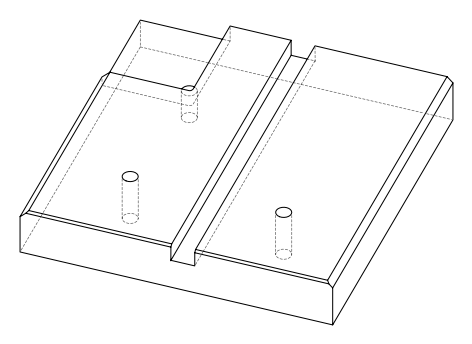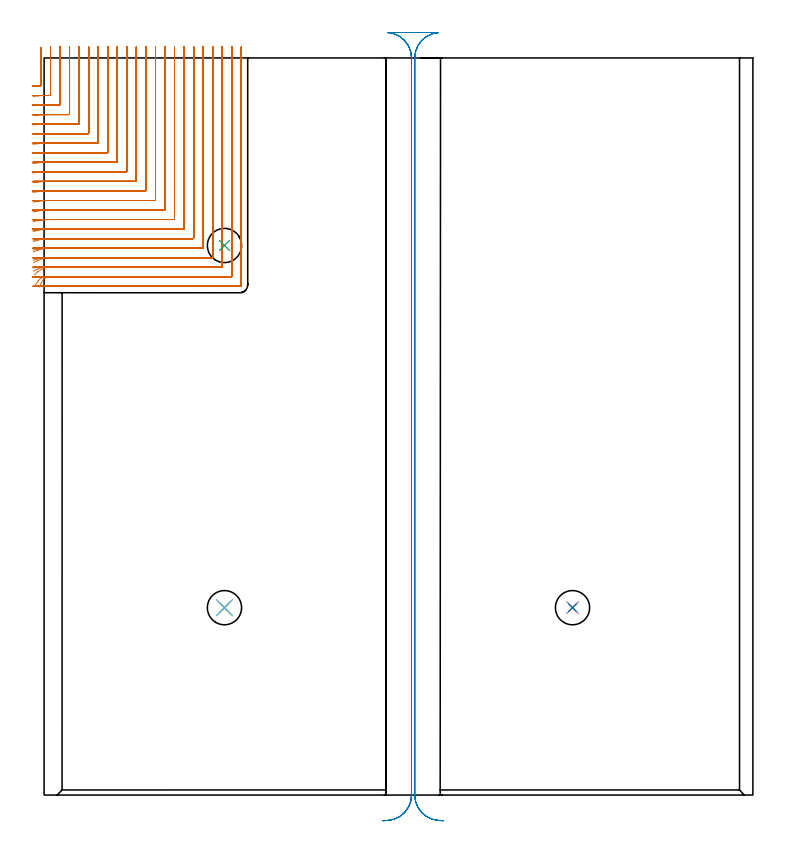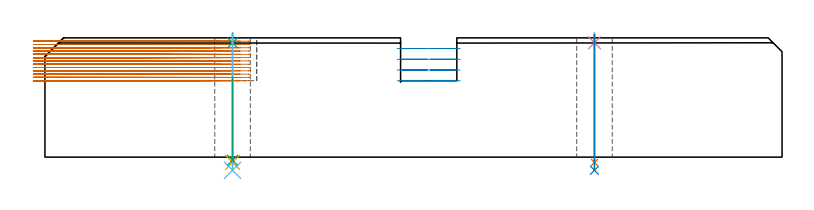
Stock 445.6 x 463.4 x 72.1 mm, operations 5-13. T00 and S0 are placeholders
(PLAN: 13 operations, 8 tool changes, 135.3 min)
(1 AREA_MILL | FG_CHAMFER_SURFACE | UGT0205_001 | 3.43 min | 1085 mm3)
(2 AREA_MILL_1 | FG_CHAMFER_SURFACE_1 | UGT0205_001 | 10.36 min | 20540 mm3)
(3 AREA_MILL_2 | FG_CHAMFER_SURFACE_2 | UGT0205_001 | 3.18 min | 1006 mm3)
(4 AREA_MILL_3 | FG_CHAMFER_SURFACE_3 | UGT0205_001 | 11.34 min | 16325 mm3)
(5 MILL_CORNER_NOTCH_RECTANGULAR | CORNER_NOTCH_RECTANGULAR | NXT0201_009 | Follow Part, ap 2, ae 75% | 96.88 min | 488822 mm3)
(6 MILL_RECTANGULAR_SLOT | SLOT_RECTANGULAR | UGT0201_004 | Follow Part, ap 8, ae 75% | 8.56 min | 408059 mm3)
(7 SPOT_DRILL | STEP1HOLE | NXT0321_9005460120000 | 0.05 min | 158 mm3)
(8 SPOT_DRILL_1 | STEP1HOLE_1 | NXT0321_9005460120000 | 0.05 min | 208 mm3)
(9 DRILL_THROUGH_HOLE_INTO_CENTER | STEP1HOLE | NXT0301_065 | 0.31 min | 4852 mm3)
(10 DRILL_TO_ENLARGE_THROUGH_HOLE | STEP1HOLE | UGT0301_052 | 0.33 min | 21090 mm3)
(11 DRILL_THROUGH_HOLE_INTO_CENTER_1 | STEP1HOLE_1 | NXT0301_065 | 0.31 min | 4835 mm3)
(12 DRILL_TO_ENLARGE_THROUGH_HOLE_1 | STEP1HOLE_1 | UGT0301_052 | 0.33 min | 21136 mm3)
(13 INDEXABLE_INSERT_DRILL_THROUGH_HOLE_FROM_SOLID | STEP1HOLE_2 | NXT0302_014 | 0.21 min | 16734 mm3)
(TOOL UGT0205_001 | Chamfer Mill 20 x 3 x 45 deg. | D20 FL50 Z2)
(TOOL NXT0201_009 | ENDMILL 8mm [2P460-0800-NA 1630] | D8 FL26 Z6)
(TOOL UGT0201_004 | End Mill 32 mm | D32 FL53 Z6)
(TOOL NXT0321_9005460120000 | NC Spot Drill, 142deg, 12mm, Carbide, Uncoated | D12 PA142 FL30 Z2)
(TOOL NXT0301_065 | Carbide Drill 9.4mm [860.1-0940-075A1-MM 2214] | D9.4 PA140 FL98 Z2)
(TOOL UGT0301_052 | Twist Drill 21.5 mm | D21.5 PA118 FL150 Z2)
(TOOL NXT0302_014 | Index. Insert Drill 21.5mm [880-D2150L25-03] | D21.5 PA176 FL65 Z2)
(OP 5 MILL_CORNER_NOTCH_RECTANGULAR)
G17 G21 G94 G90
T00 M6
G54
G17 G0 G90 X-6.994 Y445.375 S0 M3
G43 Z82.1 H1
Z70.108
G94 G1 X-4. Y445.56 F250.
G2 X-2.373 Y445.65 R126. F500.
G3 X-2. Y446.041 R0.4
G1 Y466.864
Y469.864 F250.
G0 Z82.1
X-6.994 Y439.353
Z70.108
G1 X-4. Y439.548
G2 X3.608 Y439.8 R120. F500.
G3 X4. Y440.192 R0.4
G1 Y467.4
Y470.4 F250.
G0 Z82.1
X-6.993 Y433.33
Z70.108
G1 X-4. Y433.534
G2 X3.778 Y433.8 R114. F500.
G1 X9.607
G3 X10. Y434.193 R0.4
G1 Y467.4
Y470.4 F250.
G0 Z82.1
X-6.992 Y427.304
Z70.108
G1 X-4. Y427.52
G2 X3.778 Y427.8 R108. F500.
G1 X15.607
G3 X16. Y428.193 R0.4
G1 Y467.4
Y470.4 F250.
G0 Z82.1
X-6.991 Y421.274
Z70.108
G1 X-4. Y421.503
G2 X3.778 Y421.8 R102. F500.
G1 X21.607
G3 X22. Y422.193 R0.4
G1 Y467.4
Y470.4 F250.
G0 Z82.1
X-6.99 Y415.241
Z70.108
G1 X-4. Y415.484
G2 X3.778 Y415.8 R96. F500.
G1 X27.607
G3 X28. Y416.193 R0.4
G1 Y467.4
Y470.4 F250.
G0 Z82.1
X-6.989 Y409.204
Z70.108
G1 X-4. Y409.463
G2 X3.778 Y409.8 R90. F500.
G1 X33.606
G3 X34. Y410.194 R0.4
G1 Y467.4
Y470.4 F250.
G0 Z82.1
X-6.987 Y403.161
Z70.108
G1 X-4. Y403.439
G2 X3.778 Y403.8 R84. F500.
G1 X39.606
G3 X40. Y404.194 R0.4
G1 Y467.4
Y470.4 F250.
G0 Z82.1
X-6.985 Y397.112
Z70.108
G1 X-4. Y397.411
G2 X3.778 Y397.8 R78. F500.
G1 X45.606
G3 X46. Y398.194 R0.4
G1 Y467.4
Y470.4 F250.
G0 Z82.1
X-6.982 Y391.055
Z70.108
G1 X-4. Y391.379
G2 X3.778 Y391.8 R72. F500.
G1 X51.606
G3 X52. Y392.194 R0.4
G1 Y467.4
Y470.4 F250.
G0 Z82.1
X-6.979 Y384.987
Z70.108
G1 X-4. Y385.34
G2 X3.778 Y385.8 R66. F500.
G1 X57.605
G3 X58. Y386.195 R0.4
G1 Y467.4
Y470.4 F250.
G0 Z82.1
X-6.975 Y378.905
Z70.108
G1 X-4. Y379.294
G2 X3.778 Y379.8 R60. F500.
G1 X63.605
G3 X64. Y380.195 R0.4
G1 Y467.4
Y470.4 F250.
G0 Z82.1
X-6.969 Y372.805
Z70.108
G1 X-4. Y373.237
G2 X3.778 Y373.8 R54. F500.
G1 X69.605
G3 X70. Y374.195 R0.4
G1 Y467.4
Y470.4 F250.
G0 Z82.1
X-6.96 Y366.68
Z70.108
G1 X-4. Y367.166
G2 X3.778 Y367.8 R48. F500.
G1 X75.605
G3 X76. Y368.195 R0.4
G1 Y467.4
Y470.4 F250.
G0 Z82.1
X-6.948 Y360.518
Z70.108
G1 X-4. Y361.074
G2 X3.778 Y361.8 R42. F500.
G1 X81.604
G3 X82. Y362.196 R0.4
G1 Y467.4
Y470.4 F250.
G0 Z82.1
X-6.929 Y354.302
Z70.108
G1 X-4. Y354.95
G2 X3.778 Y355.8 R36. F500.
G1 X87.604
G3 X88. Y356.196 R0.4
G1 Y467.4
Y470.4 F250.
G0 Z82.1
X-6.897 Y347.996
Z70.108
G1 X-4. Y348.774
G2 X3.778 Y349.8 R30. F500.
G1 X93.604
G3 X94. Y350.196 R0.4
G1 Y467.4
Y470.4 F250.
G0 Z82.1
X-6.838 Y341.533
Z70.108
G1 X-4. Y342.505
G2 X3.778 Y343.8 R24. F500.
G1 X99.604
G3 X100. Y344.196 R0.4
G1 Y467.4
Y470.4 F250.
G0 Z82.1
X-6.705 Y334.737
Z70.108
G1 X-4. Y336.033
G2 X3.778 Y337.8 R18. F500.
G1 X105.604
G3 X106. Y338.196 R0.4
G1 Y467.4
Y470.4 F250.
G0 Z82.1
X-6.285 Y326.994
Z70.108
G1 X-4. Y328.938
G2 X3.778 Y331.8 R12. F500.
G1 X111.603
G3 X112. Y332.197 R0.4
G1 Y467.4
Y470.4 F250.
G0 Z82.1
X-2.921 Y319.439
Z70.108
G1 X-1.725 Y322.191
G2 X3.778 Y325.8 R6. F500.
G1 X117.603
G3 X118. Y326.197 R0.4
G1 Y467.4
Y470.4 F250.
G0 Z82.1
X0.778 Y319.8
Z70.108
G1 X3.778
X123.1 F500.
G3 X124. Y320.7 R0.9
G1 Y467.4
Y470.4 F250.
G0 Z82.1
X-6.997 Y445.572
Z68.115
G1 X-4. Y445.695
G2 X-2.381 Y445.751 R126. F500.
G3 X-2. Y446.142 R0.4
G1 Y466.864
Y469.864 F250.
G0 Z82.1
X-6.997 Y439.561
Z68.115
G1 X-4. Y439.69
G2 X1.147 Y439.8 R120. F500.
G1 X3.608
G3 X4. Y440.192 R0.4
G1 Y467.4
Y470.4 F250.
G0 Z82.1
X-6.997 Y433.548
Z68.115
G1 X-4. Y433.684
G2 X1.147 Y433.8 R114. F500.
G1 X9.607
G3 X10. Y434.193 R0.4
G1 Y467.4
Y470.4 F250.
G0 Z82.1
X-6.997 Y427.534
Z68.115
G1 X-4. Y427.677
G2 X1.147 Y427.8 R108. F500.
G1 X15.607
G3 X16. Y428.193 R0.4
G1 Y467.4
Y470.4 F250.
G0 Z82.1
X-6.996 Y421.519
Z68.115
G1 X-4. Y421.67
G2 X1.147 Y421.8 R102. F500.
G1 X21.607
G3 X22. Y422.193 R0.4
G1 Y467.4
Y470.4 F250.
G0 Z82.1
X-6.996 Y415.501
Z68.115
G1 X-4. Y415.662
G2 X1.147 Y415.8 R96. F500.
G1 X27.607
G3 X28. Y416.193 R0.4
G1 Y467.4
Y470.4 F250.
G0 Z82.1
X-6.995 Y409.481
Z68.115
G1 X-4. Y409.653
G2 X1.147 Y409.8 R90. F500.
G1 X33.606
G3 X34. Y410.194 R0.4
G1 Y467.4
Y470.4 F250.
G0 Z82.1
X-6.994 Y403.458
Z68.115
G1 X-4. Y403.642
G2 X1.147 Y403.8 R84. F500.
G1 X39.606
G3 X40. Y404.194 R0.4
G1 Y467.4
Y470.4 F250.
G0 Z82.1
X-6.993 Y397.432
Z68.115
G1 X-4. Y397.63
G2 X1.147 Y397.8 R78. F500.
G1 X45.606
G3 X46. Y398.194 R0.4
G1 Y467.4
Y470.4 F250.
G0 Z82.1
X-6.992 Y391.401
Z68.115
G1 X-4. Y391.616
G2 X1.147 Y391.8 R72. F500.
G1 X51.606
G3 X52. Y392.194 R0.4
G1 Y467.4
Y470.4 F250.
G0 Z82.1
X-6.991 Y385.365
Z68.115
G1 X-4. Y385.599
G2 X1.147 Y385.8 R66. F500.
G1 X57.605
G3 X58. Y386.195 R0.4
G1 Y467.4
Y470.4 F250.
G0 Z82.1
X-6.989 Y379.321
Z68.115
G1 X-4. Y379.579
G2 X1.147 Y379.8 R60. F500.
G1 X63.605
G3 X64. Y380.195 R0.4
G1 Y467.4
Y470.4 F250.
G0 Z82.1
X-6.986 Y373.268
Z68.115
G1 X-4. Y373.554
G2 X1.147 Y373.8 R54. F500.
G1 X69.605
G3 X70. Y374.195 R0.4
G1 Y467.4
Y470.4 F250.
G0 Z82.1
X-6.983 Y367.202
Z68.115
G1 X-4. Y367.523
G2 X1.147 Y367.8 R48. F500.
G1 X75.605
G3 X76. Y368.195 R0.4
G1 Y467.4
Y470.4 F250.
G0 Z82.1
X-6.977 Y361.116
Z68.115
G1 X-4. Y361.483
G2 X1.147 Y361.8 R42. F500.
G1 X81.605
G3 X82. Y362.195 R0.4
G1 Y467.4
Y470.4 F250.
G0 Z82.1
X-6.969 Y355.001
Z68.115
G1 X-4. Y355.43
G2 X1.147 Y355.8 R36. F500.
G1 X87.604
G3 X88. Y356.196 R0.4
G1 Y467.4
Y470.4 F250.
G0 Z82.1
X-6.956 Y348.84
Z68.115
G1 X-4. Y349.355
G2 X1.147 Y349.8 R30. F500.
G1 X93.604
G3 X94. Y350.196 R0.4
G1 Y467.4
Y470.4 F250.
G0 Z82.1
X-6.93 Y342.598
Z68.115
G1 X-4. Y343.242
G2 X1.147 Y343.8 R24. F500.
G1 X99.604
G3 X100. Y344.196 R0.4
G1 Y467.4
Y470.4 F250.
G0 Z82.1
X-6.875 Y336.191
Z68.115
G1 X-4. Y337.048
G2 X1.147 Y337.8 R18. F500.
G1 X105.604
G3 X106. Y338.196 R0.4
G1 Y467.4
Y470.4 F250.
G0 Z82.1
X-6.71 Y329.353
Z68.115
G1 X-4. Y330.64
G2 X1.147 Y331.8 R12. F500.
G1 X111.603
G3 X112. Y332.197 R0.4
G1 Y467.4
Y470.4 F250.
G0 Z82.1
X-5.494 Y320.749
Z68.115
G1 X-3.786 Y323.216
G2 X1.147 Y325.8 R6. F500.
G1 X117.603
G3 X118. Y326.197 R0.4
G1 Y467.4
Y470.4 F250.
G0 Z82.1
X-1.853 Y319.8
Z68.115
G1 X1.147
X123.1 F500.
G3 X124. Y320.7 R0.9
G1 Y467.4
Y470.4 F250.
G0 Z82.1
X-7. Y445.771
Z66.123
G1 X-4. Y445.796
G2 X-2.963 Y445.8 R126. F500.
G1 X-2.392
G3 X-2. Y446.192 R0.4
G1 Y466.864
Y469.864 F250.
G0 Z82.1
X-7. Y439.77
Z66.123
G1 X-4. Y439.796
G2 X-2.963 Y439.8 R120. F500.
G1 X3.608
G3 X4. Y440.192 R0.4
G1 Y467.4
Y470.4 F250.
G0 Z82.1
X-7. Y433.768
Z66.123
G1 X-4. Y433.795
G2 X-2.963 Y433.8 R114. F500.
G1 X9.607
G3 X10. Y434.193 R0.4
G1 Y467.4
Y470.4 F250.
G0 Z82.1
X-7. Y427.766
Z66.123
G1 X-4. Y427.795
G2 X-2.963 Y427.8 R108. F500.
G1 X15.607
G3 X16. Y428.193 R0.4
G1 Y467.4
Y470.4 F250.
G0 Z82.1
X-7. Y421.764
Z66.123
G1 X-4. Y421.795
G2 X-2.963 Y421.8 R102. F500.
G1 X21.607
G3 X22. Y422.193 R0.4
G1 Y467.4
Y470.4 F250.
G0 Z82.1
X-7. Y415.762
Z66.123
G1 X-4. Y415.794
G2 X-2.963 Y415.8 R96. F500.
G1 X27.607
G3 X28. Y416.193 R0.4
G1 Y467.4
Y470.4 F250.
G0 Z82.1
X-7. Y409.759
Z66.123
G1 X-4. Y409.794
G2 X-2.963 Y409.8 R90. F500.
G1 X33.606
G3 X34. Y410.194 R0.4
G1 Y467.4
Y470.4 F250.
G0 Z82.1
X-7. Y403.757
Z66.123
G1 X-4. Y403.794
G2 X-2.963 Y403.8 R84. F500.
G1 X39.606
G3 X40. Y404.194 R0.4
G1 Y467.4
Y470.4 F250.
G0 Z82.1
X-7. Y397.753
Z66.123
G1 X-4. Y397.793
G2 X-2.963 Y397.8 R78. F500.
G1 X45.606
G3 X46. Y398.194 R0.4
G1 Y467.4
Y470.4 F250.
G0 Z82.1
X-7. Y391.749
Z66.123
G1 X-4. Y391.793
G2 X-2.963 Y391.8 R72. F500.
G1 X51.606
G3 X52. Y392.194 R0.4
G1 Y467.4
Y470.4 F250.
G0 Z82.1
X-7. Y385.745
Z66.123
G1 X-4. Y385.792
G2 X-2.963 Y385.8 R66. F500.
G1 X57.605
G3 X58. Y386.195 R0.4
G1 Y467.4
Y470.4 F250.
G0 Z82.1
X-7. Y379.739
Z66.123
G1 X-4. Y379.791
G2 X-2.963 Y379.8 R60. F500.
G1 X63.605
G3 X64. Y380.195 R0.4
G1 Y467.4
Y470.4 F250.
G0 Z82.1
X-6.999 Y373.732
Z66.123
G1 X-4. Y373.79
G2 X-2.963 Y373.8 R54. F500.
G1 X69.605
G3 X70. Y374.195 R0.4
G1 Y467.4
Y470.4 F250.
G0 Z82.1
X-6.999 Y367.724
Z66.123
G1 X-4. Y367.789
G2 X-2.963 Y367.8 R48. F500.
G1 X75.605
G3 X76. Y368.195 R0.4
G1 Y467.4
Y470.4 F250.
G0 Z82.1
X-6.999 Y361.713
Z66.123
G1 X-4. Y361.787
G2 X-2.963 Y361.8 R42. F500.
G1 X81.605
G3 X82. Y362.195 R0.4
G1 Y467.4
Y470.4 F250.
G0 Z82.1
X-6.999 Y355.699
Z66.123
G1 X-4. Y355.785
G2 X-2.963 Y355.8 R36. F500.
G1 X87.604
G3 X88. Y356.196 R0.4
G1 Y467.4
Y470.4 F250.
G0 Z82.1
X-6.998 Y349.678
Z66.123
G1 X-4. Y349.782
G2 X-2.963 Y349.8 R30. F500.
G1 X93.604
G3 X94. Y350.196 R0.4
G1 Y467.4
Y470.4 F250.
G0 Z82.1
X-6.997 Y343.648
Z66.123
G1 X-4. Y343.778
G2 X-2.963 Y343.8 R24. F500.
G1 X99.604
G3 X100. Y344.196 R0.4
G1 Y467.4
Y470.4 F250.
G0 Z82.1
X-6.995 Y337.597
Z66.123
G1 X-4. Y337.77
G2 X-2.963 Y337.8 R18. F500.
G1 X105.604
G3 X106. Y338.196 R0.4
G1 Y467.4
Y470.4 F250.
G0 Z82.1
X-6.989 Y331.496
Z66.123
G1 X-4. Y331.755
G2 X-2.963 Y331.8 R12. F500.
G1 X111.603
G3 X112. Y332.197 R0.4
G1 Y467.4
Y470.4 F250.
G0 Z82.1
X-7. Y325.71
Z66.123
G1 X-4.
G2 X-2.963 Y325.8 R6. F500.
G1 X117.603
G3 X118. Y326.197 R0.4
G1 Y467.4
Y470.4 F250.
G0 Z82.1
X-5.963 Y319.8
Z66.123
G1 X-2.963
X123.1 F500.
G3 X124. Y320.7 R0.9
G1 Y467.4
Y470.4 F250.
G0 Z82.1
X-7. Y445.799
Z64.131
G1 X-4. Y445.8
X-3.948 F500.
X-2.392
G3 X-2. Y446.192 R0.4
G1 Y466.864
Y469.864 F250.
G0 Z82.1
X-7. Y439.799
Z64.131
G1 X-4. Y439.8
X-3.948 F500.
X3.608
G3 X4. Y440.192 R0.4
G1 Y467.4
Y470.4 F250.
G0 Z82.1
X-7. Y433.799
Z64.131
G1 X-4. Y433.8
X-3.948 F500.
X9.607
G3 X10. Y434.193 R0.4
G1 Y467.4
Y470.4 F250.
G0 Z82.1
X-7. Y427.799
Z64.131
G1 X-4. Y427.8
X-3.948 F500.
X15.607
G3 X16. Y428.193 R0.4
G1 Y467.4
Y470.4 F250.
G0 Z82.1
X-7. Y421.798
Z64.131
G1 X-4. Y421.8
X-3.948 F500.
X21.607
G3 X22. Y422.193 R0.4
G1 Y467.4
Y470.4 F250.
G0 Z82.1
X-7. Y415.798
Z64.131
G1 X-4. Y415.8
X-3.948 F500.
X27.607
G3 X28. Y416.193 R0.4
G1 Y467.4
Y470.4 F250.
G0 Z82.1
X-7. Y409.798
Z64.131
G1 X-4. Y409.8
X-3.948 F500.
X33.606
G3 X34. Y410.194 R0.4
G1 Y467.4
Y470.4 F250.
G0 Z82.1
X-7. Y403.798
Z64.131
G1 X-4. Y403.8
X-3.948 F500.
X39.606
G3 X40. Y404.194 R0.4
G1 Y467.4
Y470.4 F250.
G0 Z82.1
X-7. Y397.798
Z64.131
G1 X-4. Y397.8
X-3.948 F500.
X45.606
G3 X46. Y398.194 R0.4
G1 Y467.4
Y470.4 F250.
G0 Z82.1
X-7. Y391.798
Z64.131
G1 X-4. Y391.8
X-3.948 F500.
X51.606
G3 X52. Y392.194 R0.4
G1 Y467.4
Y470.4 F250.
G0 Z82.1
X-7. Y385.798
Z64.131
G1 X-4. Y385.8
X-3.948 F500.
X57.605
G3 X58. Y386.195 R0.4
G1 Y467.4
Y470.4 F250.
G0 Z82.1
X-7. Y379.797
Z64.131
G1 X-4. Y379.8
X-3.948 F500.
X63.605
G3 X64. Y380.195 R0.4
G1 Y467.4
Y470.4 F250.
G0 Z82.1
X-7. Y373.797
Z64.131
G1 X-4. Y373.8
X-3.948 F500.
X69.605
G3 X70. Y374.195 R0.4
G1 Y467.4
Y470.4 F250.
G0 Z82.1
X-7. Y367.797
Z64.131
G1 X-4. Y367.8
X-3.948 F500.
X75.605
G3 X76. Y368.195 R0.4
G1 Y467.4
Y470.4 F250.
G0 Z82.1
X-7. Y361.796
Z64.131
G1 X-4. Y361.8
X-3.948 F500.
X81.605
G3 X82. Y362.196 R0.4
G1 Y467.4
Y470.4 F250.
G0 Z82.1
X-7. Y355.796
Z64.131
G1 X-4. Y355.8
X-3.948 F500.
X87.604
G3 X88. Y356.196 R0.4
G1 Y467.4
Y470.4 F250.
G0 Z82.1
X-7. Y349.795
Z64.131
G1 X-4. Y349.8
X-3.948 F500.
X93.604
G3 X94. Y350.196 R0.4
G1 Y467.4
Y470.4 F250.
G0 Z82.1
X-7. Y343.793
Z64.131
G1 X-4. Y343.8
X-3.948 F500.
X99.604
G3 X100. Y344.196 R0.4
G1 Y467.4
Y470.4 F250.
G0 Z82.1
X-7. Y337.791
Z64.131
G1 X-4. Y337.8
X-3.948 F500.
X105.604
G3 X106. Y338.196 R0.4
G1 Y467.4
Y470.4 F250.
G0 Z82.1
X-7. Y331.787
Z64.131
G1 X-4. Y331.8
X-3.948 F500.
X111.603
G3 X112. Y332.197 R0.4
G1 Y467.4
Y470.4 F250.
G0 Z82.1
X-7. Y325.774
Z64.131
G1 X-4. Y325.8
X-3.948 F500.
X117.603
G3 X118. Y326.197 R0.4
G1 Y467.4
Y470.4 F250.
G0 Z82.1
X-6.948 Y319.8
Z64.131
G1 X-3.948
X123.1 F500.
G3 X124. Y320.7 R0.9
G1 Y467.4
Y470.4 F250.
G0 Z82.1
X-7. Y445.8
Z62.138
G1 X-4.
X-2.392 F500.
G3 X-2. Y446.192 R0.4
G1 Y466.864
Y469.864 F250.
G0 Z82.1
X-7. Y439.8
Z62.138
G1 X-4.
X3.608 F500.
G3 X4. Y440.192 R0.4
G1 Y467.4
Y470.4 F250.
G0 Z82.1
X-7. Y433.8
Z62.138
G1 X-4.
X9.607 F500.
G3 X10. Y434.193 R0.4
G1 Y467.4
Y470.4 F250.
G0 Z82.1
X-7. Y427.8
Z62.138
G1 X-4.
X15.607 F500.
G3 X16. Y428.193 R0.4
G1 Y467.4
Y470.4 F250.
G0 Z82.1
X-7. Y421.8
Z62.138
G1 X-4.
X21.607 F500.
G3 X22. Y422.193 R0.4
G1 Y467.4
Y470.4 F250.
G0 Z82.1
X-7. Y415.8
Z62.138
G1 X-4.
X27.607 F500.
G3 X28. Y416.193 R0.4
G1 Y467.4
Y470.4 F250.
G0 Z82.1
X-7. Y409.8
Z62.138
G1 X-4.
X33.606 F500.
G3 X34. Y410.194 R0.4
G1 Y467.4
Y470.4 F250.
G0 Z82.1
X-7. Y403.8
Z62.138
G1 X-4.
X39.606 F500.
G3 X40. Y404.194 R0.4
G1 Y467.4
Y470.4 F250.
G0 Z82.1
X-7. Y397.8
Z62.138
G1 X-4.
X45.606 F500.
G3 X46. Y398.194 R0.4
G1 Y467.4
Y470.4 F250.
G0 Z82.1
X-7. Y391.8
Z62.138
G1 X-4.
X51.606 F500.
G3 X52. Y392.194 R0.4
G1 Y467.4
Y470.4 F250.
G0 Z82.1
X-7. Y385.8
Z62.138
G1 X-4.
X57.605 F500.
G3 X58. Y386.195 R0.4
G1 Y467.4
Y470.4 F250.
G0 Z82.1
X-7. Y379.8
Z62.138
G1 X-4.
X63.605 F500.
G3 X64. Y380.195 R0.4
G1 Y467.4
Y470.4 F250.
G0 Z82.1
X-7. Y373.8
Z62.138
G1 X-4.
X69.605 F500.
G3 X70. Y374.195 R0.4
G1 Y467.4
Y470.4 F250.
G0 Z82.1
X-7. Y367.8
Z62.138
G1 X-4.
X75.605 F500.
G3 X76. Y368.195 R0.4
G1 Y467.4
Y470.4 F250.
G0 Z82.1
X-7. Y361.8
Z62.138
G1 X-4.
X81.604 F500.
G3 X82. Y362.196 R0.4
G1 Y467.4
Y470.4 F250.
G0 Z82.1
X-7. Y355.8
Z62.138
G1 X-4.
X87.604 F500.
G3 X88. Y356.196 R0.4
G1 Y467.4
Y470.4 F250.
G0 Z82.1
X-7. Y349.8
Z62.138
G1 X-4.
X93.604 F500.
G3 X94. Y350.196 R0.4
G1 Y467.4
Y470.4 F250.
G0 Z82.1
X-7. Y343.8
Z62.138
G1 X-4.
X99.604 F500.
G3 X100. Y344.196 R0.4
G1 Y467.4
Y470.4 F250.
G0 Z82.1
X-7. Y337.8
Z62.138
G1 X-4.
X105.604 F500.
G3 X106. Y338.196 R0.4
G1 Y467.4
Y470.4 F250.
G0 Z82.1
X-7. Y331.8
Z62.138
G1 X-4.
X111.603 F500.
G3 X112. Y332.197 R0.4
G1 Y467.4
Y470.4 F250.
G0 Z82.1
X-7. Y325.8
Z62.138
G1 X-4.
X117.603 F500.
G3 X118. Y326.197 R0.4
G1 Y467.4
Y470.4 F250.
G0 Z82.1
X-7. Y319.8
Z62.138
G1 X-4.
X123.1 F500.
G3 X124. Y320.7 R0.9
G1 Y467.4
Y470.4 F250.
G0 Z82.1
X-7. Y445.8
Z60.146
G1 X-4.
X-2.392 F500.
G3 X-2. Y446.192 R0.4
G1 Y466.864
Y469.864 F250.
G0 Z82.1
X-7. Y439.8
Z60.146
G1 X-4.
X3.608 F500.
G3 X4. Y440.192 R0.4
G1 Y467.4
Y470.4 F250.
G0 Z82.1
X-7. Y433.8
Z60.146
G1 X-4.
X9.607 F500.
G3 X10. Y434.193 R0.4
G1 Y467.4
Y470.4 F250.
G0 Z82.1
X-7. Y427.8
Z60.146
G1 X-4.
X15.607 F500.
G3 X16. Y428.193 R0.4
G1 Y467.4
Y470.4 F250.
G0 Z82.1
X-7. Y421.8
Z60.146
G1 X-4.
X21.607 F500.
G3 X22. Y422.193 R0.4
G1 Y467.4
Y470.4 F250.
G0 Z82.1
X-7. Y415.8
Z60.146
G1 X-4.
X27.607 F500.
G3 X28. Y416.193 R0.4
G1 Y467.4
Y470.4 F250.
G0 Z82.1
X-7. Y409.8
Z60.146
G1 X-4.
X33.606 F500.
G3 X34. Y410.194 R0.4
G1 Y467.4
Y470.4 F250.
G0 Z82.1
X-7. Y403.8
Z60.146
G1 X-4.
X39.606 F500.
G3 X40. Y404.194 R0.4
G1 Y467.4
Y470.4 F250.
G0 Z82.1
X-7. Y397.8
Z60.146
G1 X-4.
X45.606 F500.
G3 X46. Y398.194 R0.4
G1 Y467.4
Y470.4 F250.
G0 Z82.1
X-7. Y391.8
Z60.146
G1 X-4.
X51.606 F500.
G3 X52. Y392.194 R0.4
G1 Y467.4
Y470.4 F250.
G0 Z82.1
X-7. Y385.8
Z60.146
G1 X-4.
X57.605 F500.
G3 X58. Y386.195 R0.4
G1 Y467.4
Y470.4 F250.
G0 Z82.1
X-7. Y379.8
Z60.146
G1 X-4.
X63.605 F500.
G3 X64. Y380.195 R0.4
G1 Y467.4
Y470.4 F250.
G0 Z82.1
X-7. Y373.8
Z60.146
G1 X-4.
X69.605 F500.
G3 X70. Y374.195 R0.4
G1 Y467.4
Y470.4 F250.
G0 Z82.1
X-7. Y367.8
Z60.146
G1 X-4.
X75.605 F500.
G3 X76. Y368.195 R0.4
G1 Y467.4
Y470.4 F250.
G0 Z82.1
X-7. Y361.8
Z60.146
G1 X-4.
X81.604 F500.
G3 X82. Y362.196 R0.4
G1 Y467.4
Y470.4 F250.
G0 Z82.1
X-7. Y355.8
Z60.146
G1 X-4.
X87.604 F500.
G3 X88. Y356.196 R0.4
G1 Y467.4
Y470.4 F250.
G0 Z82.1
X-7. Y349.8
Z60.146
G1 X-4.
X93.604 F500.
G3 X94. Y350.196 R0.4
G1 Y467.4
Y470.4 F250.
G0 Z82.1
X-7. Y343.8
Z60.146
G1 X-4.
X99.604 F500.
G3 X100. Y344.196 R0.4
G1 Y467.4
Y470.4 F250.
G0 Z82.1
X-7. Y337.8
Z60.146
G1 X-4.
X105.604 F500.
G3 X106. Y338.196 R0.4
G1 Y467.4
Y470.4 F250.
G0 Z82.1
X-7. Y331.8
Z60.146
G1 X-4.
X111.603 F500.
G3 X112. Y332.197 R0.4
G1 Y467.4
Y470.4 F250.
G0 Z82.1
X-7. Y325.8
Z60.146
G1 X-4.
X117.603 F500.
G3 X118. Y326.197 R0.4
G1 Y467.4
Y470.4 F250.
G0 Z82.1
X-7. Y319.8
Z60.146
G1 X-4.
X123.1 F500.
G3 X124. Y320.7 R0.9
G1 Y467.4
Y470.4 F250.
G0 Z82.1
X-7. Y445.8
Z58.154
G1 X-4.
X-2.392 F500.
G3 X-2. Y446.192 R0.4
G1 Y466.864
Y469.864 F250.
G0 Z82.1
X-7. Y439.8
Z58.154
G1 X-4.
X3.608 F500.
G3 X4. Y440.192 R0.4
G1 Y467.4
Y470.4 F250.
G0 Z82.1
X-7. Y433.8
Z58.154
G1 X-4.
X9.607 F500.
G3 X10. Y434.193 R0.4
G1 Y467.4
Y470.4 F250.
G0 Z82.1
X-7. Y427.8
Z58.154
G1 X-4.
X15.607 F500.
G3 X16. Y428.193 R0.4
G1 Y467.4
Y470.4 F250.
G0 Z82.1
X-7. Y421.8
Z58.154
G1 X-4.
X21.607 F500.
G3 X22. Y422.193 R0.4
G1 Y467.4
Y470.4 F250.
G0 Z82.1
X-7. Y415.8
Z58.154
G1 X-4.
X27.607 F500.
G3 X28. Y416.193 R0.4
G1 Y467.4
Y470.4 F250.
G0 Z82.1
X-7. Y409.8
Z58.154
G1 X-4.
X33.606 F500.
G3 X34. Y410.194 R0.4
G1 Y467.4
Y470.4 F250.
G0 Z82.1
X-7. Y403.8
Z58.154
G1 X-4.
X39.606 F500.
G3 X40. Y404.194 R0.4
G1 Y467.4
Y470.4 F250.
G0 Z82.1
X-7. Y397.8
Z58.154
G1 X-4.
X45.606 F500.
G3 X46. Y398.194 R0.4
G1 Y467.4
Y470.4 F250.
G0 Z82.1
X-7. Y391.8
Z58.154
G1 X-4.
X51.606 F500.
G3 X52. Y392.194 R0.4
G1 Y467.4
Y470.4 F250.
G0 Z82.1
X-7. Y385.8
Z58.154
G1 X-4.
X57.605 F500.
G3 X58. Y386.195 R0.4
G1 Y467.4
Y470.4 F250.
G0 Z82.1
X-7. Y379.8
Z58.154
G1 X-4.
X63.605 F500.
G3 X64. Y380.195 R0.4
G1 Y467.4
Y470.4 F250.
G0 Z82.1
X-7. Y373.8
Z58.154
G1 X-4.
X69.605 F500.
G3 X70. Y374.195 R0.4
G1 Y467.4
Y470.4 F250.
G0 Z82.1
X-7. Y367.8
Z58.154
G1 X-4.
X75.605 F500.
G3 X76. Y368.195 R0.4
G1 Y467.4
Y470.4 F250.
G0 Z82.1
X-7. Y361.8
Z58.154
G1 X-4.
X81.604 F500.
G3 X82. Y362.196 R0.4
G1 Y467.4
Y470.4 F250.
G0 Z82.1
X-7. Y355.8
Z58.154
G1 X-4.
X87.604 F500.
G3 X88. Y356.196 R0.4
G1 Y467.4
Y470.4 F250.
G0 Z82.1
X-7. Y349.8
Z58.154
G1 X-4.
X93.604 F500.
G3 X94. Y350.196 R0.4
G1 Y467.4
Y470.4 F250.
G0 Z82.1
X-7. Y343.8
Z58.154
G1 X-4.
X99.604 F500.
G3 X100. Y344.196 R0.4
G1 Y467.4
Y470.4 F250.
G0 Z82.1
X-7. Y337.8
Z58.154
G1 X-4.
X105.604 F500.
G3 X106. Y338.196 R0.4
G1 Y467.4
Y470.4 F250.
G0 Z82.1
X-7. Y331.8
Z58.154
G1 X-4.
X111.603 F500.
G3 X112. Y332.197 R0.4
G1 Y467.4
Y470.4 F250.
G0 Z82.1
X-7. Y325.8
Z58.154
G1 X-4.
X117.603 F500.
G3 X118. Y326.197 R0.4
G1 Y467.4
Y470.4 F250.
G0 Z82.1
X-7. Y319.8
Z58.154
G1 X-4.
X123.1 F500.
G3 X124. Y320.7 R0.9
G1 Y467.4
Y470.4 F250.
G0 Z82.1
X-7. Y445.8
Z56.162
G1 X-4.
X-2.392 F500.
G3 X-2. Y446.192 R0.4
G1 Y466.864
Y469.864 F250.
G0 Z82.1
X-7. Y439.8
Z56.162
G1 X-4.
X3.608 F500.
G3 X4. Y440.192 R0.4
G1 Y467.4
Y470.4 F250.
G0 Z82.1
X-7. Y433.8
Z56.162
G1 X-4.
X9.607 F500.
G3 X10. Y434.193 R0.4
G1 Y467.4
Y470.4 F250.
G0 Z82.1
X-7. Y427.8
Z56.162
G1 X-4.
X15.607 F500.
G3 X16. Y428.193 R0.4
G1 Y467.4
Y470.4 F250.
G0 Z82.1
X-7. Y421.8
Z56.162
G1 X-4.
X21.607 F500.
G3 X22. Y422.193 R0.4
G1 Y467.4
Y470.4 F250.
G0 Z82.1
X-7. Y415.8
Z56.162
G1 X-4.
X27.607 F500.
G3 X28. Y416.193 R0.4
G1 Y467.4
Y470.4 F250.
G0 Z82.1
X-7. Y409.8
Z56.162
G1 X-4.
X33.606 F500.
G3 X34. Y410.194 R0.4
G1 Y467.4
Y470.4 F250.
G0 Z82.1
X-7. Y403.8
Z56.162
G1 X-4.
X39.606 F500.
G3 X40. Y404.194 R0.4
G1 Y467.4
Y470.4 F250.
G0 Z82.1
X-7. Y397.8
Z56.162
G1 X-4.
X45.606 F500.
G3 X46. Y398.194 R0.4
G1 Y467.4
Y470.4 F250.
G0 Z82.1
X-7. Y391.8
Z56.162
G1 X-4.
X51.606 F500.
G3 X52. Y392.194 R0.4
G1 Y467.4
Y470.4 F250.
G0 Z82.1
X-7. Y385.8
Z56.162
G1 X-4.
X57.605 F500.
G3 X58. Y386.195 R0.4
G1 Y467.4
Y470.4 F250.
G0 Z82.1
X-7. Y379.8
Z56.162
G1 X-4.
X63.605 F500.
G3 X64. Y380.195 R0.4
G1 Y467.4
Y470.4 F250.
G0 Z82.1
X-7. Y373.8
Z56.162
G1 X-4.
X69.605 F500.
G3 X70. Y374.195 R0.4
G1 Y467.4
Y470.4 F250.
G0 Z82.1
X-7. Y367.8
Z56.162
G1 X-4.
X75.605 F500.
G3 X76. Y368.195 R0.4
G1 Y467.4
Y470.4 F250.
G0 Z82.1
X-7. Y361.8
Z56.162
G1 X-4.
X81.604 F500.
G3 X82. Y362.196 R0.4
G1 Y467.4
Y470.4 F250.
G0 Z82.1
X-7. Y355.8
Z56.162
G1 X-4.
X87.604 F500.
G3 X88. Y356.196 R0.4
G1 Y467.4
Y470.4 F250.
G0 Z82.1
X-7. Y349.8
Z56.162
G1 X-4.
X93.604 F500.
G3 X94. Y350.196 R0.4
G1 Y467.4
Y470.4 F250.
G0 Z82.1
X-7. Y343.8
Z56.162
G1 X-4.
X99.604 F500.
G3 X100. Y344.196 R0.4
G1 Y467.4
Y470.4 F250.
G0 Z82.1
X-7. Y337.8
Z56.162
G1 X-4.
X105.604 F500.
G3 X106. Y338.196 R0.4
G1 Y467.4
Y470.4 F250.
G0 Z82.1
X-7. Y331.8
Z56.162
G1 X-4.
X111.603 F500.
G3 X112. Y332.197 R0.4
G1 Y467.4
Y470.4 F250.
G0 Z82.1
X-7. Y325.8
Z56.162
G1 X-4.
X117.603 F500.
G3 X118. Y326.197 R0.4
G1 Y467.4
Y470.4 F250.
G0 Z82.1
X-7. Y319.8
Z56.162
G1 X-4.
X123.1 F500.
G3 X124. Y320.7 R0.9
G1 Y467.4
Y470.4 F250.
G0 Z82.1
X-7. Y445.8
Z54.169
G1 X-4.
X-2.392 F500.
G3 X-2. Y446.192 R0.4
G1 Y466.864
Y469.864 F250.
G0 Z82.1
X-7. Y439.8
Z54.169
G1 X-4.
X3.608 F500.
G3 X4. Y440.192 R0.4
G1 Y467.4
Y470.4 F250.
G0 Z82.1
X-7. Y433.8
Z54.169
G1 X-4.
X9.607 F500.
G3 X10. Y434.193 R0.4
G1 Y467.4
Y470.4 F250.
G0 Z82.1
X-7. Y427.8
Z54.169
G1 X-4.
X15.607 F500.
G3 X16. Y428.193 R0.4
G1 Y467.4
Y470.4 F250.
G0 Z82.1
X-7. Y421.8
Z54.169
G1 X-4.
X21.607 F500.
G3 X22. Y422.193 R0.4
G1 Y467.4
Y470.4 F250.
G0 Z82.1
X-7. Y415.8
Z54.169
G1 X-4.
X27.607 F500.
G3 X28. Y416.193 R0.4
G1 Y467.4
Y470.4 F250.
G0 Z82.1
X-7. Y409.8
Z54.169
G1 X-4.
X33.606 F500.
G3 X34. Y410.194 R0.4
G1 Y467.4
Y470.4 F250.
G0 Z82.1
X-7. Y403.8
Z54.169
G1 X-4.
X39.606 F500.
G3 X40. Y404.194 R0.4
G1 Y467.4
Y470.4 F250.
G0 Z82.1
X-7. Y397.8
Z54.169
G1 X-4.
X45.606 F500.
G3 X46. Y398.194 R0.4
G1 Y467.4
Y470.4 F250.
G0 Z82.1
X-7. Y391.8
Z54.169
G1 X-4.
X51.606 F500.
G3 X52. Y392.194 R0.4
G1 Y467.4
Y470.4 F250.
G0 Z82.1
X-7. Y385.8
Z54.169
G1 X-4.
X57.605 F500.
G3 X58. Y386.195 R0.4
G1 Y467.4
Y470.4 F250.
G0 Z82.1
X-7. Y379.8
Z54.169
G1 X-4.
X63.605 F500.
G3 X64. Y380.195 R0.4
G1 Y467.4
Y470.4 F250.
G0 Z82.1
X-7. Y373.8
Z54.169
G1 X-4.
X69.605 F500.
G3 X70. Y374.195 R0.4
G1 Y467.4
Y470.4 F250.
G0 Z82.1
X-7. Y367.8
Z54.169
G1 X-4.
X75.605 F500.
G3 X76. Y368.195 R0.4
G1 Y467.4
Y470.4 F250.
G0 Z82.1
X-7. Y361.8
Z54.169
G1 X-4.
X81.604 F500.
G3 X82. Y362.196 R0.4
G1 Y467.4
Y470.4 F250.
G0 Z82.1
X-7. Y355.8
Z54.169
G1 X-4.
X87.604 F500.
G3 X88. Y356.196 R0.4
G1 Y467.4
Y470.4 F250.
G0 Z82.1
X-7. Y349.8
Z54.169
G1 X-4.
X93.604 F500.
G3 X94. Y350.196 R0.4
G1 Y467.4
Y470.4 F250.
G0 Z82.1
X-7. Y343.8
Z54.169
G1 X-4.
X99.604 F500.
G3 X100. Y344.196 R0.4
G1 Y467.4
Y470.4 F250.
G0 Z82.1
X-7. Y337.8
Z54.169
G1 X-4.
X105.604 F500.
G3 X106. Y338.196 R0.4
G1 Y467.4
Y470.4 F250.
G0 Z82.1
X-7. Y331.8
Z54.169
G1 X-4.
X111.603 F500.
G3 X112. Y332.197 R0.4
G1 Y467.4
Y470.4 F250.
G0 Z82.1
X-7. Y325.8
Z54.169
G1 X-4.
X117.603 F500.
G3 X118. Y326.197 R0.4
G1 Y467.4
Y470.4 F250.
G0 Z82.1
X-7. Y319.8
Z54.169
G1 X-4.
X123.1 F500.
G3 X124. Y320.7 R0.9
G1 Y467.4
Y470.4 F250.
G0 Z82.1
X-7. Y445.8
Z52.177
G1 X-4.
X-2.392 F500.
G3 X-2. Y446.192 R0.4
G1 Y466.864
Y469.864 F250.
G0 Z82.1
X-7. Y439.8
Z52.177
G1 X-4.
X3.608 F500.
G3 X4. Y440.192 R0.4
G1 Y467.4
Y470.4 F250.
G0 Z82.1
X-7. Y433.8
Z52.177
G1 X-4.
X9.607 F500.
G3 X10. Y434.193 R0.4
G1 Y467.4
Y470.4 F250.
G0 Z82.1
X-7. Y427.8
Z52.177
G1 X-4.
X15.607 F500.
G3 X16. Y428.193 R0.4
G1 Y467.4
Y470.4 F250.
G0 Z82.1
X-7. Y421.8
Z52.177
G1 X-4.
X21.607 F500.
G3 X22. Y422.193 R0.4
G1 Y467.4
Y470.4 F250.
G0 Z82.1
X-7. Y415.8
Z52.177
G1 X-4.
X27.607 F500.
G3 X28. Y416.193 R0.4
G1 Y467.4
Y470.4 F250.
G0 Z82.1
X-7. Y409.8
Z52.177
G1 X-4.
X33.606 F500.
G3 X34. Y410.194 R0.4
G1 Y467.4
Y470.4 F250.
G0 Z82.1
X-7. Y403.8
Z52.177
G1 X-4.
X39.606 F500.
G3 X40. Y404.194 R0.4
G1 Y467.4
Y470.4 F250.
G0 Z82.1
X-7. Y397.8
Z52.177
G1 X-4.
X45.606 F500.
G3 X46. Y398.194 R0.4
G1 Y467.4
Y470.4 F250.
G0 Z82.1
X-7. Y391.8
Z52.177
G1 X-4.
X51.606 F500.
G3 X52. Y392.194 R0.4
G1 Y467.4
Y470.4 F250.
G0 Z82.1
X-7. Y385.8
Z52.177
G1 X-4.
X57.605 F500.
G3 X58. Y386.195 R0.4
G1 Y467.4
Y470.4 F250.
G0 Z82.1
X-7. Y379.8
Z52.177
G1 X-4.
X63.605 F500.
G3 X64. Y380.195 R0.4
G1 Y467.4
Y470.4 F250.
G0 Z82.1
X-7. Y373.8
Z52.177
G1 X-4.
X69.605 F500.
G3 X70. Y374.195 R0.4
G1 Y467.4
Y470.4 F250.
G0 Z82.1
X-7. Y367.8
Z52.177
G1 X-4.
X75.605 F500.
G3 X76. Y368.195 R0.4
G1 Y467.4
Y470.4 F250.
G0 Z82.1
X-7. Y361.8
Z52.177
G1 X-4.
X81.604 F500.
G3 X82. Y362.196 R0.4
G1 Y467.4
Y470.4 F250.
G0 Z82.1
X-7. Y355.8
Z52.177
G1 X-4.
X87.604 F500.
G3 X88. Y356.196 R0.4
G1 Y467.4
Y470.4 F250.
G0 Z82.1
X-7. Y349.8
Z52.177
G1 X-4.
X93.604 F500.
G3 X94. Y350.196 R0.4
G1 Y467.4
Y470.4 F250.
G0 Z82.1
X-7. Y343.8
Z52.177
G1 X-4.
X99.604 F500.
G3 X100. Y344.196 R0.4
G1 Y467.4
Y470.4 F250.
G0 Z82.1
X-7. Y337.8
Z52.177
G1 X-4.
X105.604 F500.
G3 X106. Y338.196 R0.4
G1 Y467.4
Y470.4 F250.
G0 Z82.1
X-7. Y331.8
Z52.177
G1 X-4.
X111.603 F500.
G3 X112. Y332.197 R0.4
G1 Y467.4
Y470.4 F250.
G0 Z82.1
X-7. Y325.8
Z52.177
G1 X-4.
X117.603 F500.
G3 X118. Y326.197 R0.4
G1 Y467.4
Y470.4 F250.
G0 Z82.1
X-7. Y319.8
Z52.177
G1 X-4.
X123.1 F500.
G3 X124. Y320.7 R0.9
G1 Y467.4
Y470.4 F250.
G0 Z82.1
X-7. Y445.8
Z50.185
G1 X-4.
X-2.392 F500.
G3 X-2. Y446.192 R0.4
G1 Y466.864
Y469.864 F250.
G0 Z82.1
X-7. Y439.8
Z50.185
G1 X-4.
X3.608 F500.
G3 X4. Y440.192 R0.4
G1 Y467.4
Y470.4 F250.
G0 Z82.1
X-7. Y433.8
Z50.185
G1 X-4.
X9.607 F500.
G3 X10. Y434.193 R0.4
G1 Y467.4
Y470.4 F250.
G0 Z82.1
X-7. Y427.8
Z50.185
G1 X-4.
X15.607 F500.
G3 X16. Y428.193 R0.4
G1 Y467.4
Y470.4 F250.
G0 Z82.1
X-7. Y421.8
Z50.185
G1 X-4.
X21.607 F500.
G3 X22. Y422.193 R0.4
G1 Y467.4
Y470.4 F250.
G0 Z82.1
X-7. Y415.8
Z50.185
G1 X-4.
X27.607 F500.
G3 X28. Y416.193 R0.4
G1 Y467.4
Y470.4 F250.
G0 Z82.1
X-7. Y409.8
Z50.185
G1 X-4.
X33.606 F500.
G3 X34. Y410.194 R0.4
G1 Y467.4
Y470.4 F250.
G0 Z82.1
X-7. Y403.8
Z50.185
G1 X-4.
X39.606 F500.
G3 X40. Y404.194 R0.4
G1 Y467.4
Y470.4 F250.
G0 Z82.1
X-7. Y397.8
Z50.185
G1 X-4.
X45.606 F500.
G3 X46. Y398.194 R0.4
G1 Y467.4
Y470.4 F250.
G0 Z82.1
X-7. Y391.8
Z50.185
G1 X-4.
X51.606 F500.
G3 X52. Y392.194 R0.4
G1 Y467.4
Y470.4 F250.
G0 Z82.1
X-7. Y385.8
Z50.185
G1 X-4.
X57.605 F500.
G3 X58. Y386.195 R0.4
G1 Y467.4
Y470.4 F250.
G0 Z82.1
X-7. Y379.8
Z50.185
G1 X-4.
X63.605 F500.
G3 X64. Y380.195 R0.4
G1 Y467.4
Y470.4 F250.
G0 Z82.1
X-7. Y373.8
Z50.185
G1 X-4.
X69.605 F500.
G3 X70. Y374.195 R0.4
G1 Y467.4
Y470.4 F250.
G0 Z82.1
X-7. Y367.8
Z50.185
G1 X-4.
X75.605 F500.
G3 X76. Y368.195 R0.4
G1 Y467.4
Y470.4 F250.
G0 Z82.1
X-7. Y361.8
Z50.185
G1 X-4.
X81.604 F500.
G3 X82. Y362.196 R0.4
G1 Y467.4
Y470.4 F250.
G0 Z82.1
X-7. Y355.8
Z50.185
G1 X-4.
X87.604 F500.
G3 X88. Y356.196 R0.4
G1 Y467.4
Y470.4 F250.
G0 Z82.1
X-7. Y349.8
Z50.185
G1 X-4.
X93.604 F500.
G3 X94. Y350.196 R0.4
G1 Y467.4
Y470.4 F250.
G0 Z82.1
X-7. Y343.8
Z50.185
G1 X-4.
X99.604 F500.
G3 X100. Y344.196 R0.4
G1 Y467.4
Y470.4 F250.
G0 Z82.1
X-7. Y337.8
Z50.185
G1 X-4.
X105.604 F500.
G3 X106. Y338.196 R0.4
G1 Y467.4
Y470.4 F250.
G0 Z82.1
X-7. Y331.8
Z50.185
G1 X-4.
X111.603 F500.
G3 X112. Y332.197 R0.4
G1 Y467.4
Y470.4 F250.
G0 Z82.1
X-7. Y325.8
Z50.185
G1 X-4.
X117.603 F500.
G3 X118. Y326.197 R0.4
G1 Y467.4
Y470.4 F250.
G0 Z82.1
X-7. Y319.8
Z50.185
G1 X-4.
X123.1 F500.
G3 X124. Y320.7 R0.9
G1 Y467.4
Y470.4 F250.
G0 Z82.1
X-7. Y445.8
Z48.192
G1 X-4.
X-2.392 F500.
G3 X-2. Y446.192 R0.4
G1 Y466.864
Y469.864 F250.
G0 Z82.1
X-7. Y439.8
Z48.192
G1 X-4.
X3.608 F500.
G3 X4. Y440.192 R0.4
G1 Y467.4
Y470.4 F250.
G0 Z82.1
X-7. Y433.8
Z48.192
G1 X-4.
X9.607 F500.
G3 X10. Y434.193 R0.4
G1 Y467.4
Y470.4 F250.
G0 Z82.1
X-7. Y427.8
Z48.192
G1 X-4.
X15.607 F500.
G3 X16. Y428.193 R0.4
G1 Y467.4
Y470.4 F250.
G0 Z82.1
X-7. Y421.8
Z48.192
G1 X-4.
X21.607 F500.
G3 X22. Y422.193 R0.4
G1 Y467.4
Y470.4 F250.
G0 Z82.1
X-7. Y415.8
Z48.192
G1 X-4.
X27.607 F500.
G3 X28. Y416.193 R0.4
G1 Y467.4
Y470.4 F250.
G0 Z82.1
X-7. Y409.8
Z48.192
G1 X-4.
X33.606 F500.
G3 X34. Y410.194 R0.4
G1 Y467.4
Y470.4 F250.
G0 Z82.1
X-7. Y403.8
Z48.192
G1 X-4.
X39.606 F500.
G3 X40. Y404.194 R0.4
G1 Y467.4
Y470.4 F250.
G0 Z82.1
X-7. Y397.8
Z48.192
G1 X-4.
X45.606 F500.
G3 X46. Y398.194 R0.4
G1 Y467.4
Y470.4 F250.
G0 Z82.1
X-7. Y391.8
Z48.192
G1 X-4.
X51.606 F500.
G3 X52. Y392.194 R0.4
G1 Y467.4
Y470.4 F250.
G0 Z82.1
X-7. Y385.8
Z48.192
G1 X-4.
X57.605 F500.
G3 X58. Y386.195 R0.4
G1 Y467.4
Y470.4 F250.
G0 Z82.1
X-7. Y379.8
Z48.192
G1 X-4.
X63.605 F500.
G3 X64. Y380.195 R0.4
G1 Y467.4
Y470.4 F250.
G0 Z82.1
X-7. Y373.8
Z48.192
G1 X-4.
X69.605 F500.
G3 X70. Y374.195 R0.4
G1 Y467.4
Y470.4 F250.
G0 Z82.1
X-7. Y367.8
Z48.192
G1 X-4.
X75.605 F500.
G3 X76. Y368.195 R0.4
G1 Y467.4
Y470.4 F250.
G0 Z82.1
X-7. Y361.8
Z48.192
G1 X-4.
X81.604 F500.
G3 X82. Y362.196 R0.4
G1 Y467.4
Y470.4 F250.
G0 Z82.1
X-7. Y355.8
Z48.192
G1 X-4.
X87.604 F500.
G3 X88. Y356.196 R0.4
G1 Y467.4
Y470.4 F250.
G0 Z82.1
X-7. Y349.8
Z48.192
G1 X-4.
X93.604 F500.
G3 X94. Y350.196 R0.4
G1 Y467.4
Y470.4 F250.
G0 Z82.1
X-7. Y343.8
Z48.192
G1 X-4.
X99.604 F500.
G3 X100. Y344.196 R0.4
G1 Y467.4
Y470.4 F250.
G0 Z82.1
X-7. Y337.8
Z48.192
G1 X-4.
X105.604 F500.
G3 X106. Y338.196 R0.4
G1 Y467.4
Y470.4 F250.
G0 Z82.1
X-7. Y331.8
Z48.192
G1 X-4.
X111.603 F500.
G3 X112. Y332.197 R0.4
G1 Y467.4
Y470.4 F250.
G0 Z82.1
X-7. Y325.8
Z48.192
G1 X-4.
X117.603 F500.
G3 X118. Y326.197 R0.4
G1 Y467.4
Y470.4 F250.
G0 Z82.1
X-7. Y319.8
Z48.192
G1 X-4.
X123.1 F500.
G3 X124. Y320.7 R0.9
G1 Y467.4
Y470.4 F250.
G0 Z82.1
X-7. Y445.8
Z46.2
G1 X-4.
X-2.392 F500.
G3 X-2. Y446.192 R0.4
G1 Y466.864
Y469.864 F250.
G0 Z82.1
X-7. Y439.8
Z46.2
G1 X-4.
X3.608 F500.
G3 X4. Y440.192 R0.4
G1 Y467.4
Y470.4 F250.
G0 Z82.1
X-7. Y433.8
Z46.2
G1 X-4.
X9.607 F500.
G3 X10. Y434.193 R0.4
G1 Y467.4
Y470.4 F250.
G0 Z82.1
X-7. Y427.8
Z46.2
G1 X-4.
X15.607 F500.
G3 X16. Y428.193 R0.4
G1 Y467.4
Y470.4 F250.
G0 Z82.1
X-7. Y421.8
Z46.2
G1 X-4.
X21.607 F500.
G3 X22. Y422.193 R0.4
G1 Y467.4
Y470.4 F250.
G0 Z82.1
X-7. Y415.8
Z46.2
G1 X-4.
X27.607 F500.
G3 X28. Y416.193 R0.4
G1 Y467.4
Y470.4 F250.
G0 Z82.1
X-7. Y409.8
Z46.2
G1 X-4.
X33.606 F500.
G3 X34. Y410.194 R0.4
G1 Y467.4
Y470.4 F250.
G0 Z82.1
X-7. Y403.8
Z46.2
G1 X-4.
X39.606 F500.
G3 X40. Y404.194 R0.4
G1 Y467.4
Y470.4 F250.
G0 Z82.1
X-7. Y397.8
Z46.2
G1 X-4.
X45.606 F500.
G3 X46. Y398.194 R0.4
G1 Y467.4
Y470.4 F250.
G0 Z82.1
X-7. Y391.8
Z46.2
G1 X-4.
X51.606 F500.
G3 X52. Y392.194 R0.4
G1 Y467.4
Y470.4 F250.
G0 Z82.1
X-7. Y385.8
Z46.2
G1 X-4.
X57.605 F500.
G3 X58. Y386.195 R0.4
G1 Y467.4
Y470.4 F250.
G0 Z82.1
X-7. Y379.8
Z46.2
G1 X-4.
X63.605 F500.
G3 X64. Y380.195 R0.4
G1 Y467.4
Y470.4 F250.
G0 Z82.1
X-7. Y373.8
Z46.2
G1 X-4.
X69.605 F500.
G3 X70. Y374.195 R0.4
G1 Y467.4
Y470.4 F250.
G0 Z82.1
X-7. Y367.8
Z46.2
G1 X-4.
X75.605 F500.
G3 X76. Y368.195 R0.4
G1 Y467.4
Y470.4 F250.
G0 Z82.1
X-7. Y361.8
Z46.2
G1 X-4.
X81.604 F500.
G3 X82. Y362.196 R0.4
G1 Y467.4
Y470.4 F250.
G0 Z82.1
X-7. Y355.8
Z46.2
G1 X-4.
X87.604 F500.
G3 X88. Y356.196 R0.4
G1 Y467.4
Y470.4 F250.
G0 Z82.1
X-7. Y349.8
Z46.2
G1 X-4.
X93.604 F500.
G3 X94. Y350.196 R0.4
G1 Y467.4
Y470.4 F250.
G0 Z82.1
X-7. Y343.8
Z46.2
G1 X-4.
X99.604 F500.
G3 X100. Y344.196 R0.4
G1 Y467.4
Y470.4 F250.
G0 Z82.1
X-7. Y337.8
Z46.2
G1 X-4.
X105.604 F500.
G3 X106. Y338.196 R0.4
G1 Y467.4
Y470.4 F250.
G0 Z82.1
X-7. Y331.8
Z46.2
G1 X-4.
X111.603 F500.
G3 X112. Y332.197 R0.4
G1 Y467.4
Y470.4 F250.
G0 Z82.1
X-7. Y325.8
Z46.2
G1 X-4.
X117.603 F500.
G3 X118. Y326.197 R0.4
G1 Y467.4
Y470.4 F250.
G0 Z82.1
X-7. Y319.8
Z46.2
G1 X-4.
X123.1 F500.
G3 X124. Y320.7 R0.9
G1 Y467.4
Y470.4 F250.
G0 Z82.1
M5
M2
(OP 6 MILL_RECTANGULAR_SLOT)
G17 G21 G94 G90
T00 M6
G54
G17 G0 G90 X251.015 Y-16.154 S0 M3
G43 Z82.1 H0
Z65.625
G94 G1 X248.021 Y-15.97 F250.
G2 X233. Y0. R16. F500.
G1 Y463.4
G2 X248.021 Y479.37 R16.
G1 Y479.4
X215.979
Y479.37
G2 X231. Y463.4 R16.
G1 Y0.
G2 X215.979 Y-15.97 R16.
G1 X212.985 Y-16.154 F250.
G0 X251.015 Z59.15
G1 X248.021 Y-15.97
G2 X233. Y0. R16. F500.
G1 Y463.4
G2 X248.021 Y479.37 R16.
G1 Y479.4
X215.979
Y479.37
G2 X231. Y463.4 R16.
G1 Y0.
G2 X215.979 Y-15.97 R16.
G1 X212.985 Y-16.154 F250.
G0 X251.015 Z52.675
G1 X248.021 Y-15.97
G2 X233. Y0. R16. F500.
G1 Y463.4
G2 X248.021 Y479.37 R16.
G1 Y479.4
X215.979
Y479.37
G2 X231. Y463.4 R16.
G1 Y0.
G2 X215.979 Y-15.97 R16.
G1 X212.985 Y-16.154 F250.
G0 X251.015 Z46.2
G1 X248.021 Y-15.97
G2 X233. Y0. R16. F500.
G1 Y463.4
G2 X248.021 Y479.37 R16.
G1 Y479.4
X215.979
Y479.37
G2 X231. Y463.4 R16.
G1 Y0.
G2 X215.979 Y-15.97 R16.
G1 X212.985 Y-16.154 F250.
G0 Z82.1
M5
M2
(OP 7 SPOT_DRILL)
G17 G21 G94 G90
T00 M6
G54
G17 G0 G90 X113.4 Y117.8 S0 M3
G43 Z82.1 H0
G94 G81 G98 Z69.1 F250. R75.1
G80
M5
M2
(OP 8 SPOT_DRILL_1)
G17 G21 G94 G90
T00 M6
G54
G17 G0 G90 X332.2 Y117.8 S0 M3
G43 Z82.1 H0
G94 G81 G98 Z69.1 F250. R75.1
G80
M5
M2
(OP 9 DRILL_THROUGH_HOLE_INTO_CENTER)
G17 G21 G94 G90
T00 M6
G54
G17 G0 G90 X113.4 Y117.8 S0 M3
G43 Z82.1 H1
G94 G73 G98 Z-3.211 F250. Q8.368 R74.1
G80
M5
M2
(OP 10 DRILL_TO_ENLARGE_THROUGH_HOLE)
G17 G21 G94 G90
T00 M6
G54
G17 G0 G90 X113.4 Y117.8 S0 M3
G43 Z82.1 H0
G94 G73 G98 Z-7.959 F250. Q20.015 R74.1
G80
M5
M2
(OP 11 DRILL_THROUGH_HOLE_INTO_CENTER_1)
G17 G21 G94 G90
T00 M6
G54
G17 G0 G90 X332.2 Y117.8 S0 M3
G43 Z82.1 H1
G94 G73 G98 Z-3.211 F250. Q8.368 R74.1
G80
M5
M2
(OP 12 DRILL_TO_ENLARGE_THROUGH_HOLE_1)
G17 G21 G94 G90
T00 M6
G54
G17 G0 G90 X332.2 Y117.8 S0 M3
G43 Z82.1 H0
G94 G73 G98 Z-7.959 F250. Q20.015 R74.1
G80
M5
M2
(OP 13 INDEXABLE_INSERT_DRILL_THROUGH_HOLE_FROM_SOLID)
G17 G21 G94 G90
T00 M6
G54
G17 G0 G90 X113.4 Y345.5 S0 M3
G43 Z82.1 H1
G94 G81 G98 Z-1.875 F250. R48.2
G80
M5
M2
